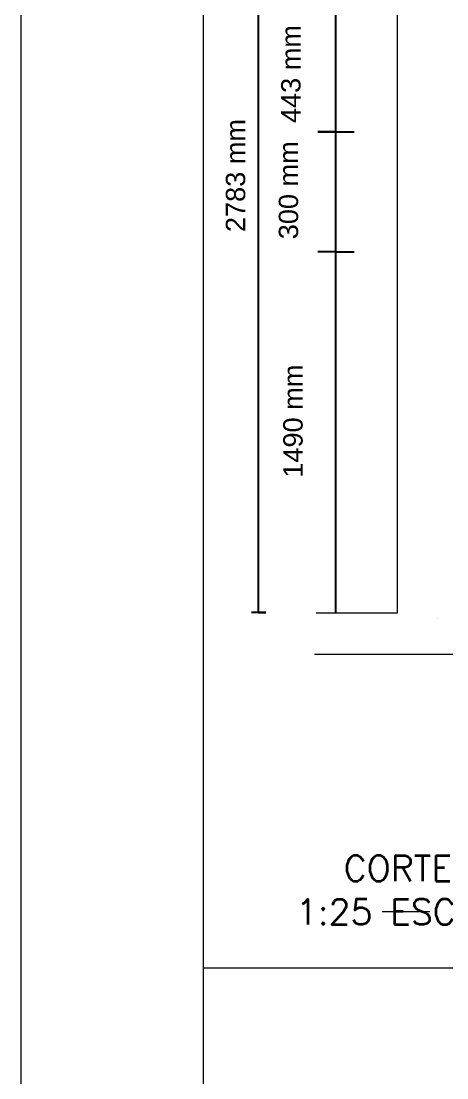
# Model space of a CAD drawing. Header units: inches. Extents: x 5 to 1823, y 18 to 726.
# Drawn here: x 981.9 to 1040.2, y 393.8 to 538.4 of the extents above; entities that cross this region are included whole.
import ezdxf

# ---------------------------------------------------------------- set-up
doc = ezdxf.new("R2010")
doc.units = ezdxf.units.IN
doc.header["$MEASUREMENT"] = 0
for name, color, linetype in [('PDF_0', 7, 'Continuous'), ('PDF_EL0001', 1, 'Continuous'), ('PDF_ENIT-AQ0T002', 6, 'Continuous'), ('PDF_Texto', 6, 'Continuous')]:
    doc.layers.add(name, color=color, linetype=linetype)
doc.layers.add('PDF_Layer 1', color=30, linetype='Continuous', true_color=0xff7f00)
doc.layers.add('PDF_TUB-ELETRICA', color=7, linetype='Continuous', true_color=0x7fbfff)
doc.styles.add('PDF RomanS', font='romans__.ttf')
doc.styles.get("Standard").update_dxf_attribs({"font": 'arial.ttf'})

msp = doc.modelspace()

# ---------------------------------------------------------------- linework, layer by layer
at = {"layer": 'PDF_0'}
for p, q in [((1014.33, 577.48), (1014.33, 457.51)), ((1024.96, 457.49), (1024.96, 577.48)), ((1024.96, 523.28), (1022.5, 523.28)), ((1022.5, 523.28), (1027.5, 523.28)), ((1024.96, 506.86), (1022.5, 506.86)), ((1024.96, 506.86), (1027.5, 506.86)), ((1015.39, 457.51), (1013.41, 457.51)), ((1014.33, 457.51), (1015.39, 457.51))]:
    msp.add_line(p, q, dxfattribs=at)
at = {"layer": 'PDF_EL0001', "lineweight": 5}
for points in [[(1022.29, 457.49), (1033.42, 457.49), (1033.42, 577.48), (1014.33, 577.48), (1014.33, 583.22)], [(1033.42, 457.49), (1033.42, 577.48), (1029.42, 577.48)], [(1048.01, 451.78), (1022.06, 451.78)]]:
    msp.add_lwpolyline(points, dxfattribs=at)
at = {"layer": 'PDF_ENIT-AQ0T002', "lineweight": 5}
msp.add_lwpolyline([(1031.33, 416.6), (1037.85, 416.6)], dxfattribs=at)
at = {"layer": 'PDF_Layer 1', "lineweight": 5}
msp.add_lwpolyline([(981.86, 611.92), (1822.84, 611.92), (1822.84, 17.96), (981.86, 17.96)], close=True, dxfattribs=at)
at = {"layer": 'PDF_Layer 1', "color": 7, "lineweight": 5}
msp.add_lwpolyline([(1006.86, 27.95), (1006.86, 601.93), (1812.85, 601.93), (1812.85, 27.95)], close=True, dxfattribs=at)
msp.add_lwpolyline([(1006.86, 27.95), (1006.86, 601.93), (1812.85, 601.93), (1812.85, 27.95)], close=True, dxfattribs=at)
msp.add_lwpolyline([(1006.86, 408.89), (1638.77, 408.89)], dxfattribs=at)
at = {"layer": 'PDF_TUB-ELETRICA', "lineweight": 5}
msp.add_lwpolyline([(1038.97, 456.77), (1038.97, 456.77)], dxfattribs=at)

# ---------------------------------------------------------------- texts
at = {"layer": 'PDF_0', "char_height": 2.657, "attachment_point": 1, "rotation": 90}
for s, insert in [('443 mm', (1017.49, 524.5)), ('2783 mm', (1009.91, 509.58)), ('300 mm', (1017.16, 508.6)), ('1490 mm', (1017.78, 475.97))]:
    msp.add_mtext_dynamic_manual_height_columns(s, width=276.5005, gutter_width=13.28, heights=[0], dxfattribs=dict(at, insert=insert))
at = {"layer": 'PDF_Texto', "attachment_point": 7, "style": 'PDF RomanS'}
for s, insert, char_height in [('CORTE 2-2', (1026.06, 420.78), 3.5), ('1:25 ESCALA', (1019.5, 414.81), 3.4999)]:
    msp.add_mtext(s, dxfattribs=dict(at, insert=insert, char_height=char_height))

doc.saveas('drawing.dxf')
